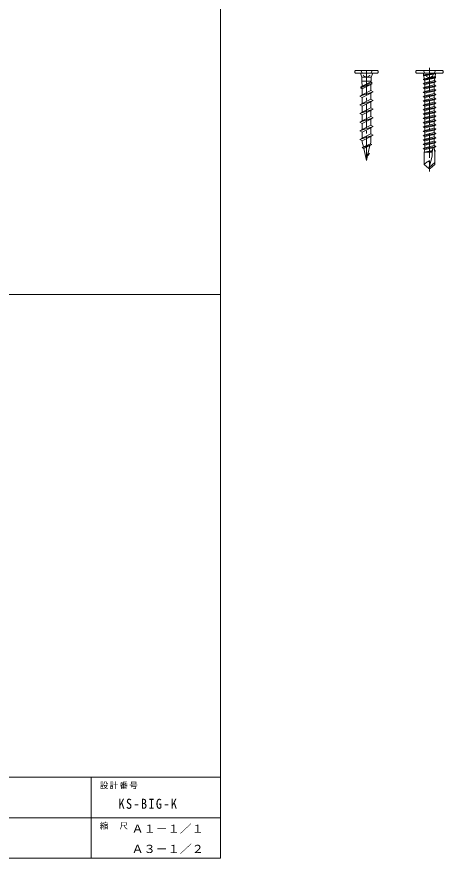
# Model space of a CAD drawing. Units: millimetres on the paper. Extents: x -393 to 477, y -285 to 275.
# Drawn here: x 320.9 to 476.9, y -285.2 to 22.9 of the extents above; entities that cross this region are included whole.
import ezdxf
from ezdxf.enums import TextEntityAlignment as Align

# ---------------------------------------------------------------- set-up
doc = ezdxf.new("R2010")
doc.units = ezdxf.units.MM
doc.linetypes.add('CHAIN2', pattern=[12, 9, -1, 1, -1])
doc.linetypes.add('DASHED1', pattern=[1.8, 1.2, -0.6])
doc.layers.add('0-0_00', color=4, linetype='Continuous', lineweight=5)
doc.layers.add('0-3_03', color=4, linetype='Continuous', lineweight=5)
doc.styles.add('ＭＳ ゴシック', font='')
doc.styles.get('ＭＳ ゴシック').set_extended_font_data('MS Gothic')

msp = doc.modelspace()

# ---------------------------------------------------------------- linework, layer by layer
at = {"layer": '0-0_00'}
for p, q in [((444.822, 3.24), (452.822, 3.24)), ((467.111, 3.29), (476.611, 3.29)), ((444.572, 2.59), (444.572, 2.99)), ((444.822, 2.34), (452.822, 2.34)), ((446.572, 2.34), (447.137, 0.84)), ((447.137, 0.84), (450.507, 0.84)), ((447.137, -0.66), (447.137, 0.84)), ((451.072, 2.34), (450.507, 0.84)), ((450.507, -0.66), (450.507, 0.84)), ((453.072, 2.59), (453.072, 2.99)), ((466.861, 3.04), (466.861, 2.59)), ((467.111, 2.34), (476.611, 2.34)), ((469.655, 1.826), (469.606, 2.094)), ((469.606, 1.462), (474.116, 2.094)), ((469.606, 1.797), (474.116, 2.094)), ((469.655, 1.826), (469.606, 1.797)), ((469.606, 1.462), (469.606, 1.797)), ((469.736, 1.387), (469.606, 1.462)), ((469.665, 0.134), (474.116, 0.986)), ((474.116, 0.686), (469.665, -0.05)), ((469.937, 0.291), (469.665, 0.134)), ((469.665, 0.134), (469.665, -0.05)), ((469.937, 0.291), (469.736, 1.387)), ((473.932, 1.092), (469.937, 0.291)), ((470.038, -0.265), (473.827, 0.519)), ((473.654, -0.427), (473.827, 0.519)), ((474.116, 0.686), (473.827, 0.519)), ((473.932, 1.092), (474.116, 2.094)), ((474.116, 0.986), (473.932, 1.092)), ((474.116, 0.986), (474.116, 0.686)), ((476.861, 3.04), (476.861, 2.59)), ((446.686, -2.798), (450.812, -1.127)), ((446.686, -2.798), (447.272, -2.46)), ((446.686, -2.798), (446.686, -3.103)), ((447.137, -0.66), (450.507, -0.66)), ((447.137, -0.66), (447.272, -2.46)), ((447.272, -2.46), (450.372, -0.873)), ((447.272, -3.442), (450.372, -1.854)), ((450.507, -0.66), (450.372, -0.873)), ((450.812, -1.127), (450.372, -0.873)), ((450.812, -1.6), (450.372, -1.854)), ((450.372, -1.854), (450.372, -4.048)), ((474.216, -0.751), (469.506, -1.545)), ((469.506, -1.545), (470.111, -1.196)), ((474.216, -2.339), (469.506, -3.133)), ((469.506, -3.133), (470.111, -2.783)), ((470.038, -0.265), (469.665, -0.05)), ((470.111, -0.661), (470.038, -0.265)), ((470.111, -1.895), (473.611, -1.101)), ((470.111, -2.783), (473.611, -1.99)), ((474.216, -0.751), (473.611, -1.101)), ((473.611, -1.101), (473.611, -1.99)), ((474.216, -2.339), (473.611, -1.99)), ((474.216, -2.339), (473.611, -2.688)), ((473.654, -0.427), (474.216, -0.751)), ((451.222, -4.538), (446.422, -6.126)), ((447.272, -5.635), (446.422, -6.126)), ((447.272, -6.617), (446.422, -6.126)), ((446.686, -3.103), (447.272, -3.442)), ((447.272, -3.442), (447.272, -5.635)), ((447.272, -5.635), (450.372, -4.048)), ((447.272, -6.617), (450.372, -5.029)), ((450.372, -4.048), (451.222, -4.538)), ((450.372, -5.029), (451.222, -4.538)), ((450.372, -5.029), (450.372, -7.223)), ((474.216, -3.926), (469.506, -4.72)), ((469.506, -4.72), (470.111, -4.371)), ((469.506, -4.72), (470.111, -5.069)), ((474.216, -5.514), (469.506, -6.308)), ((469.506, -6.308), (470.111, -5.958)), ((470.111, -4.371), (473.611, -3.577)), ((470.111, -5.069), (473.611, -4.276)), ((470.111, -5.069), (470.111, -5.958)), ((470.111, -5.958), (473.611, -5.165)), ((470.111, -6.657), (473.611, -5.863)), ((474.216, -3.926), (473.611, -3.577)), ((474.216, -3.926), (473.611, -4.276)), ((473.611, -4.276), (473.611, -5.165)), ((474.216, -5.514), (473.611, -5.165)), ((474.216, -5.514), (473.611, -5.863)), ((473.611, -5.863), (473.611, -6.752)), ((451.222, -7.713), (446.422, -9.301)), ((447.272, -8.81), (446.422, -9.301)), ((447.272, -6.617), (447.272, -8.81)), ((447.272, -8.81), (450.372, -7.223)), ((447.272, -9.791), (450.372, -8.204)), ((450.372, -7.223), (451.222, -7.713)), ((450.372, -8.204), (451.222, -7.713)), ((450.372, -8.204), (450.372, -10.398)), ((469.506, -6.308), (470.111, -6.657)), ((474.216, -7.101), (469.506, -7.895)), ((469.506, -7.895), (470.111, -7.546)), ((469.506, -7.895), (470.111, -8.245)), ((474.216, -8.689), (469.506, -9.483)), ((469.506, -9.483), (470.111, -9.133)), ((470.111, -6.657), (470.111, -7.546)), ((470.111, -7.546), (473.611, -6.752)), ((470.111, -8.245), (473.611, -7.451)), ((470.111, -8.245), (470.111, -9.133)), ((470.111, -9.133), (473.611, -8.34)), ((470.111, -9.832), (473.611, -9.038)), ((474.216, -7.101), (473.611, -6.752)), ((474.216, -7.101), (473.611, -7.451)), ((473.611, -7.451), (473.611, -8.34)), ((474.216, -8.689), (473.611, -8.34)), ((474.216, -8.689), (473.611, -9.038)), ((473.611, -9.038), (473.611, -9.927)), ((447.272, -9.791), (446.422, -9.301)), ((451.222, -10.888), (446.422, -12.476)), ((447.272, -11.985), (446.422, -12.476)), ((447.272, -9.791), (447.272, -11.985)), ((447.272, -11.985), (450.372, -10.398)), ((447.272, -12.967), (450.372, -11.379)), ((450.372, -10.398), (451.222, -10.888)), ((450.372, -11.379), (451.222, -10.888)), ((450.372, -11.379), (450.372, -13.573)), ((469.506, -9.483), (470.111, -9.832)), ((474.216, -10.277), (469.506, -11.07)), ((469.506, -11.07), (470.111, -10.721)), ((469.506, -11.07), (470.111, -11.419)), ((474.216, -11.864), (469.506, -12.658)), ((469.506, -12.658), (470.111, -12.308)), ((470.111, -9.832), (470.111, -10.721)), ((470.111, -10.721), (473.611, -9.927)), ((470.111, -11.419), (473.611, -10.626)), ((470.111, -11.419), (470.111, -12.308)), ((470.111, -12.308), (473.611, -11.515)), ((470.111, -13.007), (473.611, -12.213)), ((474.216, -10.277), (473.611, -9.927)), ((474.216, -10.277), (473.611, -10.626)), ((473.611, -10.626), (473.611, -11.515)), ((474.216, -11.864), (473.611, -11.515)), ((474.216, -11.864), (473.611, -12.213)), ((473.611, -12.213), (473.611, -13.102)), ((447.272, -12.967), (446.422, -12.476)), ((451.222, -14.063), (446.422, -15.651)), ((447.272, -15.16), (446.422, -15.651)), ((447.272, -12.967), (447.272, -15.16)), ((447.272, -15.16), (450.372, -13.573)), ((447.272, -16.142), (450.372, -14.554)), ((450.372, -13.573), (451.222, -14.063)), ((450.372, -14.554), (451.222, -14.063)), ((450.372, -14.554), (450.372, -16.748)), ((469.506, -12.658), (470.111, -13.007)), ((474.216, -13.451), (469.506, -14.245)), ((469.506, -14.245), (470.111, -13.896)), ((469.506, -14.245), (470.111, -14.595)), ((474.216, -15.039), (469.506, -15.833)), ((470.111, -13.007), (470.111, -13.896)), ((470.111, -13.896), (473.611, -13.102)), ((470.111, -14.595), (473.611, -13.801)), ((470.111, -14.595), (470.111, -15.483)), ((470.111, -15.483), (473.611, -14.69)), ((470.111, -16.182), (473.611, -15.388)), ((474.216, -13.451), (473.611, -13.102)), ((474.216, -13.451), (473.611, -13.801)), ((473.611, -13.801), (473.611, -14.69)), ((474.216, -15.039), (473.611, -14.69)), ((474.216, -15.039), (473.611, -15.388)), ((473.611, -15.388), (473.611, -16.277)), ((447.272, -16.142), (446.422, -15.651)), ((451.222, -17.238), (446.422, -18.826)), ((447.272, -18.335), (446.422, -18.826)), ((447.272, -16.142), (447.272, -18.335)), ((447.272, -18.335), (450.372, -16.748)), ((447.272, -19.317), (450.372, -17.729)), ((450.372, -16.748), (451.222, -17.238)), ((450.372, -17.729), (451.222, -17.238)), ((450.372, -17.729), (450.372, -19.922)), ((469.506, -15.833), (470.111, -15.483)), ((469.506, -15.833), (470.111, -16.182)), ((474.216, -16.627), (469.506, -17.42)), ((469.506, -17.42), (470.111, -17.071)), ((469.506, -17.42), (470.111, -17.77)), ((474.216, -18.214), (469.506, -19.008)), ((470.111, -16.182), (470.111, -17.071)), ((470.111, -17.071), (473.611, -16.277)), ((470.111, -17.77), (473.611, -16.976)), ((470.111, -17.77), (470.111, -18.658)), ((470.111, -18.658), (473.611, -17.865)), ((474.216, -16.627), (473.611, -16.277)), ((474.216, -16.627), (473.611, -16.976)), ((473.611, -16.976), (473.611, -17.865)), ((474.216, -18.214), (473.611, -17.865)), ((474.216, -18.214), (473.611, -18.563)), ((447.272, -19.317), (446.422, -18.826)), ((451.222, -20.413), (446.422, -22.001)), ((447.272, -21.51), (446.422, -22.001)), ((447.272, -22.491), (450.372, -20.904)), ((450.372, -19.922), (451.222, -20.413)), ((450.372, -20.904), (451.222, -20.413)), ((450.372, -22.946), (450.372, -20.904)), ((469.506, -19.008), (470.111, -18.658)), ((469.506, -19.008), (470.111, -19.357)), ((474.216, -19.802), (469.506, -20.595)), ((469.506, -20.595), (470.111, -20.246)), ((469.506, -20.595), (470.111, -20.945)), ((474.216, -21.389), (469.506, -22.183)), ((470.111, -19.357), (473.611, -18.563)), ((470.111, -19.357), (470.111, -20.246)), ((470.111, -20.246), (473.611, -19.452)), ((470.111, -20.945), (473.611, -20.151)), ((470.111, -20.945), (470.111, -21.833)), ((470.111, -21.833), (473.611, -21.04)), ((473.611, -18.563), (473.611, -19.452)), ((474.216, -19.802), (473.611, -19.452)), ((474.216, -19.802), (473.611, -20.151)), ((473.611, -20.151), (473.611, -21.04)), ((474.216, -21.389), (473.611, -21.04)), ((474.216, -21.389), (473.611, -21.738)), ((447.272, -22.491), (446.422, -22.001)), ((450.743, -23.845), (447.243, -25.087)), ((447.272, -22.946), (447.272, -22.491)), ((447.272, -22.946), (447.673, -24.685)), ((447.673, -24.685), (450.233, -23.551)), ((450.076, -24.23), (447.806, -25.259)), ((450.076, -24.23), (449.466, -26.869)), ((450.076, -24.23), (450.743, -23.845)), ((450.372, -22.946), (450.233, -23.551)), ((450.233, -23.551), (450.743, -23.845)), ((469.506, -22.183), (470.111, -21.833)), ((469.506, -22.183), (470.111, -22.532)), ((474.216, -22.976), (469.506, -23.77)), ((469.506, -23.77), (470.111, -23.421)), ((469.506, -23.77), (470.111, -24.119)), ((474.216, -24.564), (469.506, -25.358)), ((470.111, -22.532), (473.611, -21.738)), ((470.111, -22.532), (470.111, -23.421)), ((470.111, -23.421), (473.611, -22.627)), ((470.111, -24.119), (473.611, -23.326)), ((470.111, -24.119), (470.111, -25.008)), ((470.111, -25.008), (473.611, -24.215)), ((473.611, -21.738), (473.611, -22.627)), ((474.216, -22.976), (473.611, -22.627)), ((474.216, -22.976), (473.611, -23.326)), ((473.611, -23.326), (473.611, -24.215)), ((474.216, -24.564), (473.611, -24.215)), ((474.216, -24.564), (473.611, -24.913)), ((447.673, -24.685), (447.243, -25.087)), ((447.806, -25.259), (447.243, -25.087)), ((447.806, -25.259), (448.822, -29.66)), ((449.466, -26.869), (448.59, -28.657)), ((449.891, -27.115), (448.59, -28.657)), ((449.466, -26.869), (449.891, -27.115)), ((469.506, -25.358), (470.111, -25.008)), ((469.506, -25.358), (470.111, -25.707)), ((470.111, -25.707), (469.861, -26.66)), ((469.861, -26.66), (472.94, -26.044)), ((472.92, -26.173), (469.861, -26.66)), ((469.861, -26.66), (472.886, -26.392)), ((472.878, -26.446), (469.861, -26.66)), ((472.846, -26.66), (469.861, -26.66)), ((469.861, -26.66), (469.861, -31.192)), ((470.111, -25.707), (473.146, -25.019)), ((472.846, -26.66), (472.846, -28.051)), ((473.441, -24.952), (473.611, -24.913)), ((473.611, -24.913), (473.75, -25.882)), ((473.698, -25.892), (473.75, -25.882)), ((473.965, -26.007), (473.732, -26.044)), ((473.965, -26.007), (473.75, -25.882)), ((473.788, -26.312), (473.965, -26.296)), ((473.821, -26.38), (473.804, -26.381)), ((473.965, -26.296), (473.821, -26.38)), ((473.821, -26.38), (473.861, -26.66)), ((473.861, -26.66), (473.861, -31.192)), ((473.965, -26.007), (473.965, -26.296)), ((449.228, -27.901), (448.822, -29.66)), ((471.722, -32.245), (473.861, -30.45)), ((472.846, -28.051), (471.862, -31.724)), ((469.861, -31.192), (471.611, -32.66)), ((472.111, -32.66), (471.611, -32.66)), ((473.861, -31.192), (472.111, -32.66))]:
    msp.add_line(p, q, dxfattribs=at)
at = {"layer": '0-0_00', "linetype": 'DASHED1'}
for p, q in [((446.772, 3.24), (447.677, 1.425)), ((469.661, 3.29), (470.716, 1.174))]:
    msp.add_line(p, q, dxfattribs=at)
at = {"layer": '0-0_00', "linetype": 'CHAIN2'}
for p, q in [((448.822, 3.24), (448.822, -29.66)), ((471.861, 4.29), (471.861, -33.66))]:
    msp.add_line(p, q, dxfattribs=at)
at = {"layer": '0-0_00', "linetype": 'DASHED1'}
for points in [[(450.872, 3.24), (449.967, 1.425), (448.822, 0.816), (447.677, 1.425)], [(474.061, 3.29), (473.006, 1.174), (471.861, 0.565), (470.716, 1.174)]]:
    msp.add_lwpolyline(points, dxfattribs=at)
at = {"layer": '0-0_00'}
for points in [[(469.655, 1.826), (474.116, 2.094), (469.736, 1.387)], [(450.812, -1.127), (450.812, -1.6), (446.686, -3.103)], [(469.506, -1.545), (470.111, -1.895), (470.111, -2.783)], [(470.111, -0.661), (470.111, -1.196), (473.654, -0.427)], [(470.111, -3.482), (473.611, -2.688), (473.611, -3.577)], [(469.506, -3.133), (470.111, -3.482), (470.111, -4.371)], [(447.272, -19.317), (447.272, -21.51), (450.372, -19.922)], [(473.861, -26.66), (473.743, -26.096), (473.626, -25.578), (473.512, -25.153), (473.401, -24.866), (473.296, -24.764), (473.198, -24.874), (473.106, -25.164), (473.017, -25.588), (472.931, -26.102), (472.846, -26.66)], [(469.861, -31.192), (470.15, -30.946), (470.459, -30.68), (470.77, -30.421), (471.067, -30.194), (471.331, -30.027), (471.546, -29.947), (471.694, -29.98), (471.779, -30.173), (471.83, -30.515), (471.855, -30.935), (471.863, -31.362), (471.862, -31.724)], [(471.861, -32.66), (471.813, -32.557), (471.771, -32.453), (471.738, -32.349), (471.722, -32.245), (471.729, -32.116), (471.76, -31.985), (471.807, -31.855), (471.862, -31.724)]]:
    msp.add_lwpolyline(points, dxfattribs=at)
for centre, radius, start, end in [((444.822, 2.99), 0.25, 90, 180), ((452.822, 2.99), 0.25, 0, 90), ((467.111, 3.04), 0.25, 90, 180), ((476.611, 3.04), 0.25, 0, 90), ((444.822, 2.59), 0.25, 180, 270), ((452.822, 2.59), 0.25, 270, 0), ((467.111, 2.59), 0.25, 180, 270), ((469.311, 2.04), 0.3, 10.38699, 90), ((474.411, 2.04), 0.3, 90, 169.60899), ((476.611, 2.59), 0.25, 270, 0)]:
    msp.add_arc(centre, radius, start, end, dxfattribs=at)
at = {"layer": '0-3_03', "color": 2, "lineweight": 9}
for p, q in [((395.323, -285.183), (395.323, 274.82)), ((-393.121, -78.762), (395.323, -78.762)), ((395.323, -255.553), (-393.121, -255.553)), ((348.061, -285.183), (348.061, -255.553)), ((-235.62, -270.368), (395.323, -270.368)), ((-393.121, -285.183), (395.323, -285.183))]:
    msp.add_line(p, q, dxfattribs=at)

# ---------------------------------------------------------------- texts
at = {"layer": '0-3_03', "color": 3, "style": 'ＭＳ ゴシック', "width": 1.1}
for s, p in [('Ａ１－１／１\u3000', (362.85, -276.775)), ('Ａ３－１／２\u3000', (362.85, -284.183))]:
    msp.add_text(s, height=2.933, dxfattribs=at).set_placement(p, align=Align.BOTTOM_LEFT)
at = {"layer": '0-3_03', "color": 3, "attachment_point": 7, "style": 'ＭＳ ゴシック'}
for s, insert, char_height in [('\\T1.17;設計番号', (351.231, -259.88), 2.199), ('\\T1.22;\\W0.9;KS-BIG-K', (358.039, -267.156), 3.666), ('\\T1.17;縮\u3000尺', (351.231, -274.695), 2.199)]:
    msp.add_mtext(s, dxfattribs=dict(at, insert=insert, char_height=char_height))

doc.saveas('drawing.dxf')
